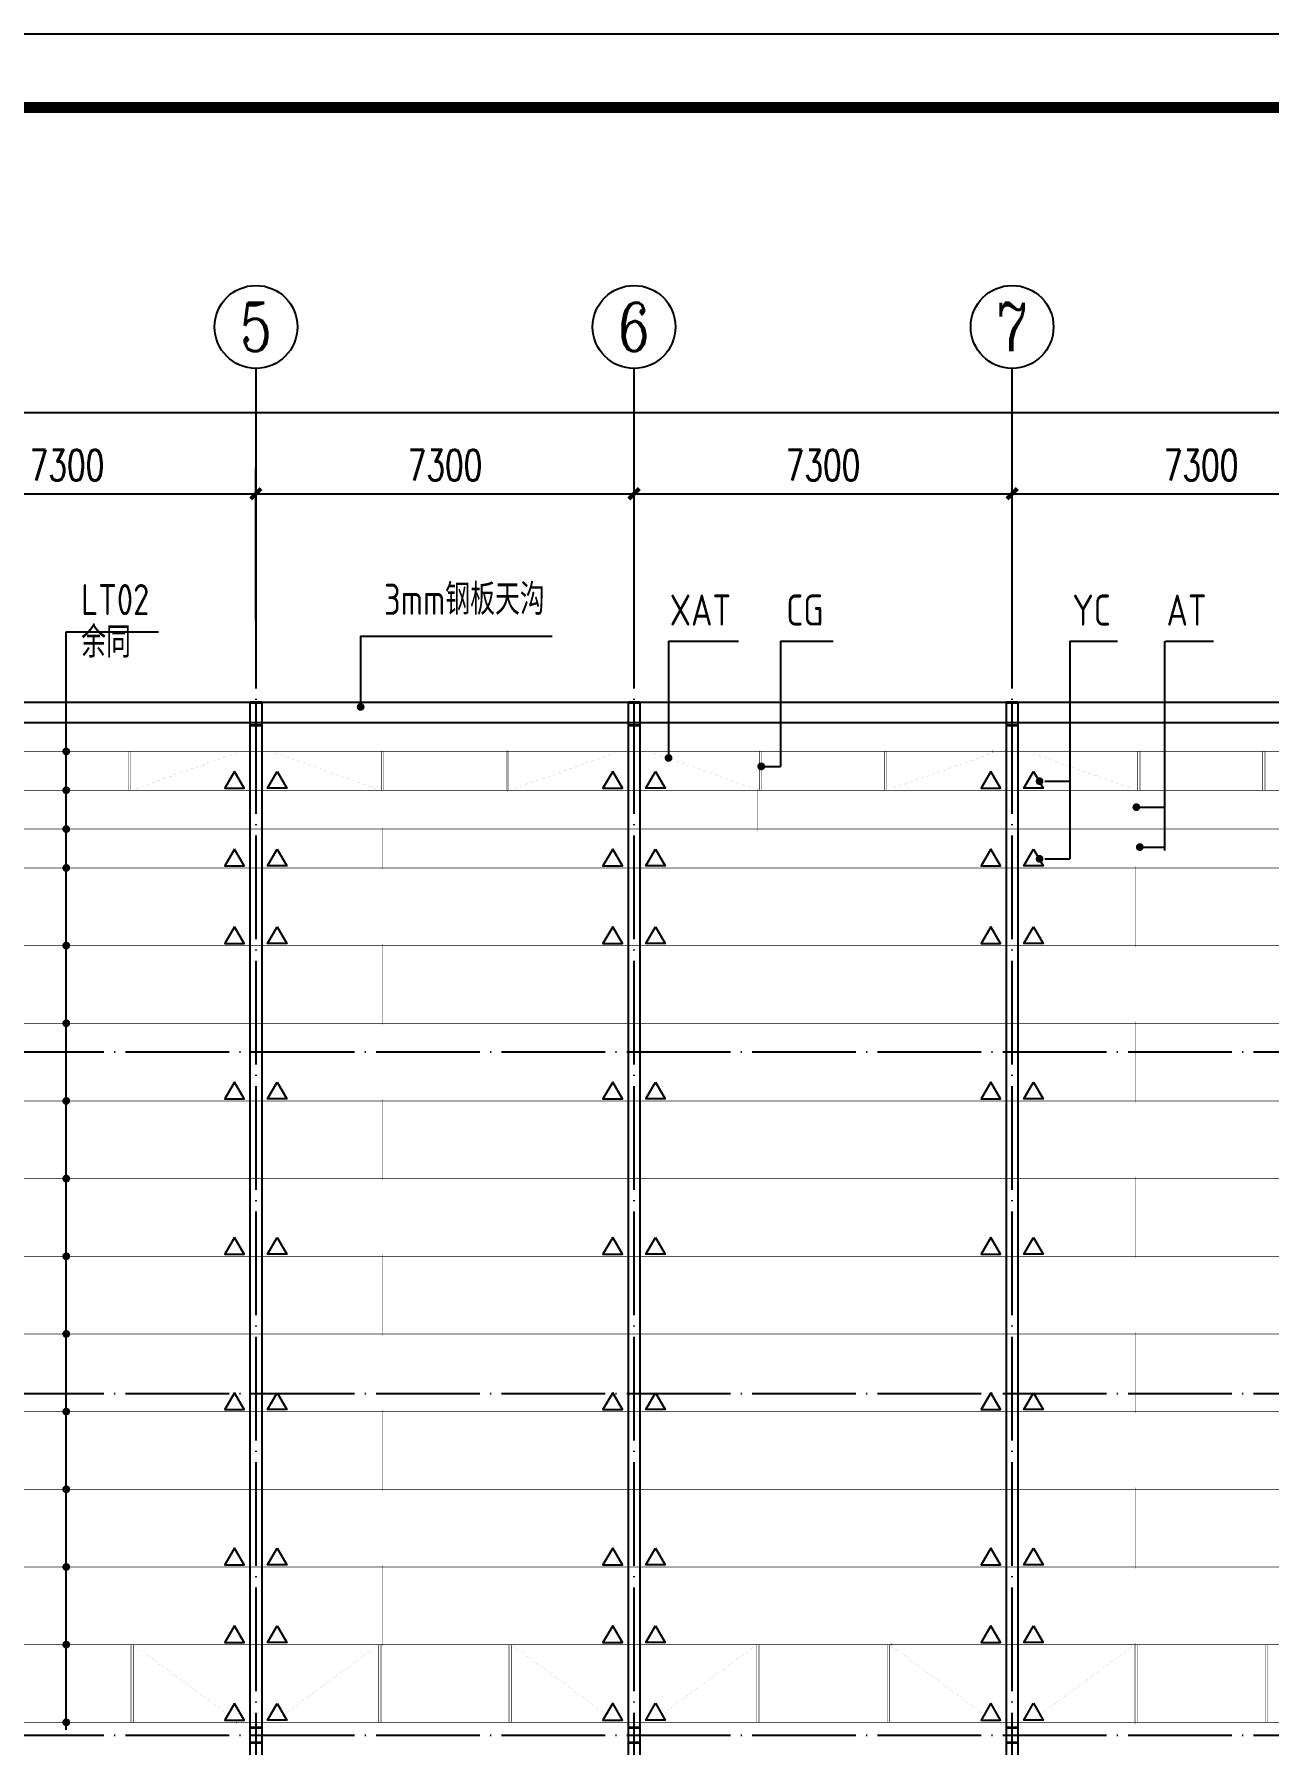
# Model space of a CAD drawing. Extents: x -89996 to 1006241, y -2176 to 440573.
# Drawn here: x 436230 to 460069, y 48788 to 81824 of the extents above; entities that cross this region are included whole.
import ezdxf
from ezdxf.enums import TextEntityAlignment as Align

# ---------------------------------------------------------------- set-up
doc = ezdxf.new("R2010")
doc.units = 0
doc.header["$LTSCALE"] = 1000
doc.header["$MEASUREMENT"] = 0
doc.linetypes.add('DOTE', pattern=[2.42, 2, -0.2, 0.02, -0.2])
doc.layers.add('_0', color=7, linetype='Continuous', lineweight=25)
for name, color, linetype in [('AXIS', 3, 'Continuous'), ('AXIS_TEXT', 7, 'Continuous'), ('DOTE', 1, 'DOTE'), ('GL', 150, 'Continuous'), ('GZ', 50, 'Continuous'), ('LT', 27, 'Continuous'), ('PUB_TITLE', 4, 'Continuous'), ('THIN', 7, 'Continuous'), ('WALL', 9, 'Continuous')]:
    doc.layers.add(name, color=color, linetype=linetype)
doc.styles.add('_TCH_AXIS', font='COMPLEX', dxfattribs={"bigfont": 'GBCBIG'})
doc.styles.add('_TCH_DIM_T3', font='SIMPLEX', dxfattribs={"width": 0.705882, "bigfont": 'GBCBIG'})
doc.styles.add('COMPLEX', font='COMPLEX')
doc.styles.add('TSSD_Norm', font='tssdeng.shx', dxfattribs={"bigfont": 'hztxt.shx'})
doc.dimstyles.new('_TCH_ARCH&&200', dxfattribs={"dimtxt": 595, "dimasz": 200, "dimexe": 500, "dimexo": 600, "dimgap": 252.5, "dimtad": 1, "dimdec": 0, "dimzin": 0, "dimdsep": 46, "dimtxsty": '_TCH_DIM_T3', "dimblk": 'ARCHTICK', "dimcen": 0.09, "dimclrt": 7, "dimazin": 2, "dimtfac": 1, "dimtdec": 0, "dimtix": 1, "dimtmove": 2, "dimatfit": 3, "dimfxl": 0, "dimtolj": 1, "dimtzin": 0, "dimarcsym": 0})
doc.dimstyles.new('TCH-200-1', dxfattribs={"dimtxt": 595, "dimasz": 200, "dimexe": 500, "dimexo": 600, "dimgap": 252.5, "dimtad": 1, "dimdec": 0, "dimzin": 0, "dimdsep": 46, "dimtxsty": '_TCH_DIM_T3', "dimblk": 'ARCHTICK', "dimcen": 0.09, "dimclrd": 3, "dimclre": 3, "dimclrt": 7, "dimazin": 2, "dimtfac": 1, "dimtdec": 0, "dimtix": 1, "dimtmove": 2, "dimatfit": 3, "dimfxl": 0, "dimtolj": 1, "dimtzin": 0, "dimarcsym": 0})

# ---------------------------------------------------------------- blocks, each defined once
blk = doc.blocks.new('_ArchTick')
at = {"color": 0, "linetype": 'ByBlock', "const_width": 0.4}
blk.add_lwpolyline([(-0.5, -0.5), (0.5, 0.5)], dxfattribs=at)
blk = doc.blocks.new('*D749')
at = {"layer": 'Defpoints', "color": 0, "transparency": 16777216}
for p in [(426663, 74511), (505973, 69263), (426663, 69023)]:
    blk.add_point(p, dxfattribs=at)
at = {"layer": 'WALL', "color": 3, "lineweight": -2, "transparency": 16777216}
for p, q in [((426663, 69623), (426663, 75011)), ((505973, 69863), (505973, 75011)), ((505973, 74511), (426663, 74511))]:
    blk.add_line(p, q, dxfattribs=at)
at = {"layer": 'WALL', "color": 3, "lineweight": -2, "transparency": 16777216, "xscale": 200, "yscale": 200, "zscale": 200, "rotation": 180}
blk.add_blockref('_ArchTick', (426663, 74511), dxfattribs=at)
at = {"layer": 'WALL', "color": 3, "lineweight": -2, "transparency": 16777216, "xscale": 200, "yscale": 200, "zscale": 200}
blk.add_blockref('_ArchTick', (505973, 74511), dxfattribs=at)
at = {"layer": 'WALL', "color": 7, "transparency": 16777216, "insert": (466318, 75061), "char_height": 595, "attachment_point": 5, "style": '_TCH_DIM_T3'}
blk.add_mtext('\\A1;79310', dxfattribs=at)
blk = doc.blocks.new('_AXISO')
blk.add_circle((0, 0), 0.5)
at = {"layer": 'AXIS_TEXT', "style": 'COMPLEX', "width": 1.041667}
blk.add_attdef('A', text='', height=0.56, dxfattribs=at).set_placement((-0.25, -0.28), (0.25, -0.28), align=Align.FIT)
blk = doc.blocks.new('*D3061')
at = {"layer": 'AXIS', "color": 0, "lineweight": -2, "transparency": 16777216}
for p, q in [((24597, 49335), (24597, 52285)), ((31897, 49335), (31897, 52285)), ((24597, 51785), (31897, 51785))]:
    blk.add_line(p, q, dxfattribs=at)
at = {"layer": 'Defpoints', "color": 0, "transparency": 16777216}
for p in [(31897, 51785), (24597, 48735), (31897, 48735)]:
    blk.add_point(p, dxfattribs=at)
at = {"layer": 'AXIS', "color": 0, "lineweight": -2, "transparency": 16777216, "xscale": 200, "yscale": 200, "zscale": 200, "rotation": 180}
blk.add_blockref('_ArchTick', (24597, 51785), dxfattribs=at)
at = {"layer": 'AXIS', "color": 0, "lineweight": -2, "transparency": 16777216, "xscale": 200, "yscale": 200, "zscale": 200}
blk.add_blockref('_ArchTick', (31897, 51785), dxfattribs=at)
at = {"layer": 'AXIS', "color": 7, "transparency": 16777216, "insert": (28247, 52335), "char_height": 595, "attachment_point": 5, "style": '_TCH_DIM_T3'}
blk.add_mtext('\\A1;7300', dxfattribs=at)
blk = doc.blocks.new('*D3062')
at = {"layer": 'AXIS', "color": 0, "lineweight": -2, "transparency": 16777216}
for p, q in [((31897, 49335), (31897, 52285)), ((39197, 49335), (39197, 52285)), ((31897, 51785), (39197, 51785))]:
    blk.add_line(p, q, dxfattribs=at)
at = {"layer": 'Defpoints', "color": 0, "transparency": 16777216}
for p in [(39197, 51785), (31897, 48735), (39197, 48735)]:
    blk.add_point(p, dxfattribs=at)
at = {"layer": 'AXIS', "color": 0, "lineweight": -2, "transparency": 16777216, "xscale": 200, "yscale": 200, "zscale": 200, "rotation": 180}
blk.add_blockref('_ArchTick', (31897, 51785), dxfattribs=at)
at = {"layer": 'AXIS', "color": 0, "lineweight": -2, "transparency": 16777216, "xscale": 200, "yscale": 200, "zscale": 200}
blk.add_blockref('_ArchTick', (39197, 51785), dxfattribs=at)
at = {"layer": 'AXIS', "color": 7, "transparency": 16777216, "insert": (35547, 52335), "char_height": 595, "attachment_point": 5, "style": '_TCH_DIM_T3'}
blk.add_mtext('\\A1;7300', dxfattribs=at)
blk = doc.blocks.new('*D3063')
at = {"layer": 'AXIS', "color": 0, "lineweight": -2, "transparency": 16777216}
for p, q in [((39197, 49335), (39197, 52285)), ((46497, 49335), (46497, 52285)), ((39197, 51785), (46497, 51785))]:
    blk.add_line(p, q, dxfattribs=at)
at = {"layer": 'Defpoints', "color": 0, "transparency": 16777216}
for p in [(46497, 51785), (39197, 48735), (46497, 48735)]:
    blk.add_point(p, dxfattribs=at)
at = {"layer": 'AXIS', "color": 0, "lineweight": -2, "transparency": 16777216, "xscale": 200, "yscale": 200, "zscale": 200, "rotation": 180}
blk.add_blockref('_ArchTick', (39197, 51785), dxfattribs=at)
at = {"layer": 'AXIS', "color": 0, "lineweight": -2, "transparency": 16777216, "xscale": 200, "yscale": 200, "zscale": 200}
blk.add_blockref('_ArchTick', (46497, 51785), dxfattribs=at)
at = {"layer": 'AXIS', "color": 7, "transparency": 16777216, "insert": (42847, 52335), "char_height": 595, "attachment_point": 5, "style": '_TCH_DIM_T3'}
blk.add_mtext('\\A1;7300', dxfattribs=at)
blk = doc.blocks.new('*D3064')
at = {"layer": 'AXIS', "color": 0, "lineweight": -2, "transparency": 16777216}
for p, q in [((46497, 49335), (46497, 52285)), ((53797, 49335), (53797, 52285)), ((46497, 51785), (53797, 51785))]:
    blk.add_line(p, q, dxfattribs=at)
at = {"layer": 'Defpoints', "color": 0, "transparency": 16777216}
for p in [(53797, 51785), (46497, 48735), (53797, 48735)]:
    blk.add_point(p, dxfattribs=at)
at = {"layer": 'AXIS', "color": 0, "lineweight": -2, "transparency": 16777216, "xscale": 200, "yscale": 200, "zscale": 200, "rotation": 180}
blk.add_blockref('_ArchTick', (46497, 51785), dxfattribs=at)
at = {"layer": 'AXIS', "color": 0, "lineweight": -2, "transparency": 16777216, "xscale": 200, "yscale": 200, "zscale": 200}
blk.add_blockref('_ArchTick', (53797, 51785), dxfattribs=at)
at = {"layer": 'AXIS', "color": 7, "transparency": 16777216, "insert": (50147, 52335), "char_height": 595, "attachment_point": 5, "style": '_TCH_DIM_T3'}
blk.add_mtext('\\A1;7300', dxfattribs=at)
blk = doc.blocks.new('A$C39280D4C')
at = {"layer": 'AXIS'}
for p, q in [((31897.4, 48734.6), (31897.4, 54206)), ((39197.4, 48734.6), (39197.4, 54206)), ((46497.4, 48734.6), (46497.4, 54206))]:
    blk.add_line(p, q, dxfattribs=at)
at = {"layer": 'DOTE'}
for p, q in [((31897.4, 6881), (31897.4, 48734.6)), ((39197.4, 6881), (39197.4, 48734.6)), ((46497.4, 6881), (46497.4, 48734.6)), ((7597.4, 47757.8), (98597.4, 47757.8)), ((7597.4, 41007.8), (98597.4, 41007.8)), ((7597.4, 34407.8), (98597.4, 34407.8)), ((7597.4, 27807.8), (98597.4, 27807.8))]:
    blk.add_line(p, q, dxfattribs=at)
at = {"layer": 'GZ'}
for points in [[(32007.4, 47757.8), (31787.4, 47757.8), (31787.4, 47747.8), (31890.6, 47747.8), (31894.4, 47742.8), (31894.4, 47322.4), (31890.6, 47317.8), (31787.4, 47317.8), (31787.4, 47307.8), (32007.4, 47307.8), (32007.4, 47317.8), (31904.4, 47317.8), (31900.4, 47322.3), (31900.4, 47742.8), (31904.4, 47747.8), (32007.4, 47747.8), (32007.4, 47757.8)], [(39307.4, 47757.8), (39087.4, 47757.8), (39087.4, 47747.8), (39190.6, 47747.8), (39194.4, 47742.8), (39194.4, 47322.4), (39190.6, 47317.8), (39087.4, 47317.8), (39087.4, 47307.8), (39307.4, 47307.8), (39307.4, 47317.8), (39204.4, 47317.8), (39200.4, 47322.3), (39200.4, 47742.8), (39204.4, 47747.8), (39307.4, 47747.8), (39307.4, 47757.8)], [(46607.4, 47757.8), (46387.4, 47757.8), (46387.4, 47747.8), (46490.6, 47747.8), (46494.4, 47742.8), (46494.4, 47322.4), (46490.6, 47317.8), (46387.4, 47317.8), (46387.4, 47307.8), (46607.4, 47307.8), (46607.4, 47317.8), (46504.4, 47317.8), (46500.4, 47322.3), (46500.4, 47742.8), (46504.4, 47747.8), (46607.4, 47747.8), (46607.4, 47757.8)], [(32007.4, 27958.1), (31787.4, 27958.1), (31787.4, 27948.1), (31890.6, 27948.1), (31894.4, 27943.1), (31894.4, 27672.7), (31890.6, 27668.1), (31787.4, 27668.1), (31787.4, 27658.1), (32007.4, 27658.1), (32007.4, 27668.1), (31904.4, 27668.1), (31900.4, 27672.5), (31900.4, 27943.1), (31904.4, 27948.1), (32007.4, 27948.1), (32007.4, 27958.1)], [(39307.4, 27958.1), (39087.4, 27958.1), (39087.4, 27948.1), (39190.6, 27948.1), (39194.4, 27943.1), (39194.4, 27672.7), (39190.6, 27668.1), (39087.4, 27668.1), (39087.4, 27658.1), (39307.4, 27658.1), (39307.4, 27668.1), (39204.4, 27668.1), (39200.4, 27672.5), (39200.4, 27943.1), (39204.4, 27948.1), (39307.4, 27948.1), (39307.4, 27958.1)], [(46607.4, 27958.1), (46387.4, 27958.1), (46387.4, 27948.1), (46490.6, 27948.1), (46494.4, 27943.1), (46494.4, 27672.7), (46490.6, 27668.1), (46387.4, 27668.1), (46387.4, 27658.1), (46607.4, 27658.1), (46607.4, 27668.1), (46504.4, 27668.1), (46500.4, 27672.5), (46500.4, 27943.1), (46504.4, 27948.1), (46607.4, 27948.1), (46607.4, 27958.1)]]:
    blk.add_lwpolyline(points, close=True, dxfattribs=at)
at = {"layer": 'AXIS'}
ref = blk.add_blockref('_AXISO', (31897.4, 55006), dxfattribs=dict(at, xscale=1600, yscale=1600, zscale=1600))
ref.add_attrib('A', '5', dxfattribs={"layer": 'AXIS_TEXT', "height": 931.9, "style": '_TCH_AXIS'}).set_placement((31586.8, 54540), (32208.1, 54540), align=Align.FIT)
ref = blk.add_blockref('_AXISO', (39197.4, 55006), dxfattribs=dict(at, xscale=1600, yscale=1600, zscale=1600))
ref.add_attrib('A', '6', dxfattribs={"layer": 'AXIS_TEXT', "height": 931.9, "style": '_TCH_AXIS'}).set_placement((38886.8, 54540), (39508.1, 54540), align=Align.FIT)
ref = blk.add_blockref('_AXISO', (46497.4, 55006), dxfattribs=dict(at, xscale=1600, yscale=1600, zscale=1600))
ref.add_attrib('A', '7', dxfattribs={"layer": 'AXIS_TEXT', "height": 931.9, "style": '_TCH_AXIS'}).set_placement((46186.8, 54540), (46808.1, 54540), align=Align.FIT)
for p1, p2, picture, middle in [((24597.4, 48734.6), (31897.4, 48734.6), '*D3061', (28247.4, 52334.6)), ((31897.4, 48734.6), (39197.4, 48734.6), '*D3062', (35547.4, 52334.6)), ((39197.4, 48734.6), (46497.4, 48734.6), '*D3063', (42847.4, 52334.6)), ((46497.4, 48734.6), (53797.4, 48734.6), '*D3064', (50147.4, 52334.6))]:
    dim = blk.add_aligned_dim(p1=p1, p2=p2, distance=3050, dimstyle='_TCH_ARCH&&200', dxfattribs=at)
    dim.commit()
    dim.dimension.update_dxf_attribs({"geometry": picture, "text_midpoint": middle})

msp = doc.modelspace()

# ---------------------------------------------------------------- linework, layer by layer
at = {"layer": '_0', "color": 1, "const_width": 75}
for points in [[(442496.08, 68831.85, 1), (442571.08, 68831.85, 1)], [(436811.7, 67972.7, 1), (436886.7, 67972.7, 1)], [(448441.26, 67846.75, 1), (448516.26, 67846.75, 1)], [(450231.63, 67683.68, 1), (450306.63, 67683.68, 1)], [(455606.36, 67397.07, 1), (455681.36, 67397.07, 1)], [(436811.7, 67222.7, 1), (436886.7, 67222.7, 1)], [(457474.67, 66896.36, 1), (457549.67, 66896.36, 1)], [(436811.7, 66472.71, 1), (436886.7, 66472.71, 1)], [(457539.93, 66125.1, 1), (457614.93, 66125.1, 1)], [(436811.7, 65722.7, 1), (436886.7, 65722.7, 1)], [(455606.36, 65897.07, 1), (455681.36, 65897.07, 1)], [(436811.71, 64222.69, 1), (436886.71, 64222.69, 1)], [(436811.71, 62722.7, 1), (436886.71, 62722.7, 1)], [(436811.71, 61222.69, 1), (436886.71, 61222.69, 1)], [(436811.71, 59722.69, 1), (436886.71, 59722.69, 1)], [(436811.71, 58222.69, 1), (436886.71, 58222.69, 1)], [(436811.71, 56722.69, 1), (436886.71, 56722.69, 1)], [(436811.71, 55222.69, 1), (436886.71, 55222.69, 1)], [(436811.71, 53722.69, 1), (436886.71, 53722.69, 1)], [(436811.71, 52222.7, 1), (436886.71, 52222.7, 1)], [(436811.72, 50722.69, 1), (436886.72, 50722.69, 1)], [(436811.72, 49222.69, 1), (436886.72, 49222.69, 1)]]:
    msp.add_lwpolyline(points, format="xyb", close=True, dxfattribs=at)
at = {"layer": 'AXIS', "linetype": 'ByBlock'}
for p, q in [((436849.2, 70281.29), (438629.85, 70281.29)), ((436849.2, 49079.82), (436849.2, 70281.29)), ((442533.58, 70198.53), (446231.37, 70198.53)), ((448478.76, 70104.93), (449829.96, 70104.93)), ((450641.53, 70104.93), (451657.79, 70104.93)), ((456225.45, 70104.12), (457148.32, 70104.12)), ((458075.92, 70104.12), (458998.79, 70104.12))]:
    msp.add_line(p, q, dxfattribs=at)
at = {"layer": 'AXIS'}
for p, q in [((442533.58, 70198.53), (442533.58, 68831.85)), ((448478.76, 70104.93), (448478.76, 67846.75)), ((450641.53, 70104.93), (450641.53, 67683.68)), ((456225.45, 70104.12), (456225.45, 65897.07)), ((458058.59, 70103.71), (458058.59, 66060.96)), ((450294.13, 67682.56), (450641.53, 67683.68)), ((455746.88, 67397.07), (456225.45, 67397.07)), ((457512.17, 66896.36), (458058.59, 66896.36)), ((457577.43, 66125.1), (458058.59, 66125.1)), ((455746.88, 65897.07), (456225.45, 65897.07))]:
    msp.add_line(p, q, dxfattribs=at)
at = {"layer": 'AXIS', "color": 4, "linetype": 'ByBlock', "ltscale": 0.1}
msp.add_lwpolyline([(427163.21, 68922.58), (505973.21, 68922.58), (505973.21, 68522.58), (427163.21, 68522.58)], close=True, dxfattribs=at)
at = {"layer": 'AXIS', "color": 6, "linetype": 'ByBlock', "const_width": 10}
for points in [[(438094.79, 67222.83), (438044.79, 67222.83), (438044.79, 67972.83), (438094.79, 67972.83)], [(442931.63, 67222.83), (442981.63, 67222.83), (442981.63, 67972.83), (442931.63, 67972.83)], [(445394.79, 67222.83), (445344.79, 67222.83), (445344.79, 67972.83), (445394.79, 67972.83)], [(450231.63, 67222.83), (450281.63, 67222.83), (450281.63, 67972.83), (450231.63, 67972.83)], [(452694.79, 67222.83), (452644.79, 67222.83), (452644.79, 67972.83), (452694.79, 67972.83)], [(457531.63, 67222.83), (457581.63, 67222.83), (457581.63, 67972.83), (457531.63, 67972.83)], [(459994.79, 67222.83), (459944.79, 67222.83), (459944.79, 67972.83), (459994.79, 67972.83)], [(438149.57, 50722.67), (438099.57, 50722.67), (438099.57, 49222.67), (438149.57, 49222.67)], [(442876.85, 50722.67), (442926.85, 50722.67), (442926.85, 49222.67), (442876.85, 49222.67)], [(445449.57, 50722.67), (445399.57, 50722.67), (445399.57, 49222.67), (445449.57, 49222.67)], [(450176.85, 50722.67), (450226.85, 50722.67), (450226.85, 49222.67), (450176.85, 49222.67)], [(452749.57, 50722.67), (452699.57, 50722.67), (452699.57, 49222.67), (452749.57, 49222.67)], [(457476.85, 50722.67), (457526.85, 50722.67), (457526.85, 49222.67), (457476.85, 49222.67)], [(460049.57, 50722.67), (459999.57, 50722.67), (459999.57, 49222.67), (460049.57, 49222.67)]]:
    msp.add_lwpolyline(points, close=True, dxfattribs=at)
at = {"layer": 'AXIS', "color": 3, "linetype": 'ByBlock', "const_width": 1}
for points in [[(438069.79, 68002.82), (438069.79, 67942.82), (438069.79, 67252.83), (438069.79, 67192.83)], [(440141.29, 68002.89), (440141.29, 67942.89), (438189.81, 67252.89), (438189.81, 67192.89)], [(440885.13, 68002.89), (440885.13, 67942.89), (442836.61, 67252.89), (442836.61, 67192.89)], [(442956.63, 68002.82), (442956.63, 67942.82), (442956.63, 67252.83), (442956.63, 67192.83)], [(445369.79, 68002.82), (445369.79, 67942.82), (445369.79, 67252.83), (445369.79, 67192.83)], [(447441.29, 68002.89), (447441.29, 67942.89), (445489.81, 67252.89), (445489.81, 67192.89)], [(448185.13, 68002.89), (448185.13, 67942.89), (450136.61, 67252.89), (450136.61, 67192.89)], [(450256.63, 68002.82), (450256.63, 67942.82), (450256.63, 67252.83), (450256.63, 67192.83)], [(452669.79, 68002.82), (452669.79, 67942.82), (452669.79, 67252.83), (452669.79, 67192.83)], [(454741.29, 68002.89), (454741.29, 67942.89), (452789.81, 67252.89), (452789.81, 67192.89)], [(455485.13, 68002.89), (455485.13, 67942.89), (457436.61, 67252.89), (457436.61, 67192.89)], [(457556.63, 68002.82), (457556.63, 67942.82), (457556.63, 67252.83), (457556.63, 67192.83)], [(459969.79, 68002.82), (459969.79, 67942.82), (459969.79, 67252.83), (459969.79, 67192.83)], [(438129.81, 66442.89), (438129.81, 66502.89), (438129.81, 67192.89), (438129.81, 67252.89)], [(442896.61, 66442.89), (442896.61, 66502.89), (442896.61, 67192.89), (442896.61, 67252.89)], [(445429.81, 66442.89), (445429.81, 66502.89), (445429.81, 67192.89), (445429.81, 67252.89)], [(450196.61, 66442.89), (450196.61, 66502.89), (450196.61, 67192.89), (450196.61, 67252.89)], [(452729.81, 66442.89), (452729.81, 66502.89), (452729.81, 67192.89), (452729.81, 67252.89)], [(457496.61, 66442.89), (457496.61, 66502.89), (457496.61, 67192.89), (457496.61, 67252.89)], [(460029.81, 66442.89), (460029.81, 66502.89), (460029.81, 67192.89), (460029.81, 67252.89)], [(438064.55, 65692.91), (438064.55, 65752.91), (438064.55, 66442.9), (438064.55, 66502.9)], [(442961.88, 65692.91), (442961.88, 65752.91), (442961.88, 66442.9), (442961.88, 66502.9)], [(445364.55, 65692.91), (445364.55, 65752.91), (445364.55, 66442.9), (445364.55, 66502.9)], [(450261.88, 65692.91), (450261.88, 65752.91), (450261.88, 66442.9), (450261.88, 66502.9)], [(452664.55, 65692.91), (452664.55, 65752.91), (452664.55, 66442.9), (452664.55, 66502.9)], [(457561.88, 65692.91), (457561.88, 65752.91), (457561.88, 66442.9), (457561.88, 66502.9)], [(459964.55, 65692.91), (459964.55, 65752.91), (459964.55, 66442.9), (459964.55, 66502.9)], [(438124.56, 64192.9), (438124.56, 64252.9), (438124.56, 65692.9), (438124.56, 65752.9)], [(442901.86, 64192.9), (442901.86, 64252.9), (442901.86, 65692.9), (442901.86, 65752.9)], [(445424.56, 64192.9), (445424.56, 64252.9), (445424.56, 65692.9), (445424.56, 65752.9)], [(450201.86, 64192.9), (450201.86, 64252.9), (450201.86, 65692.9), (450201.86, 65752.9)], [(452724.56, 64192.9), (452724.56, 64252.9), (452724.56, 65692.9), (452724.56, 65752.9)], [(457501.86, 64192.9), (457501.86, 64252.9), (457501.86, 65692.9), (457501.86, 65752.9)], [(460024.56, 64192.9), (460024.56, 64252.9), (460024.56, 65692.9), (460024.56, 65752.9)], [(438064.54, 62692.9), (438064.54, 62752.9), (438064.54, 64192.9), (438064.54, 64252.9)], [(442961.88, 62692.9), (442961.88, 62752.9), (442961.88, 64192.9), (442961.88, 64252.9)], [(445364.54, 62692.9), (445364.54, 62752.9), (445364.54, 64192.9), (445364.54, 64252.9)], [(450261.88, 62692.9), (450261.88, 62752.9), (450261.88, 64192.9), (450261.88, 64252.9)], [(452664.54, 62692.9), (452664.54, 62752.9), (452664.54, 64192.9), (452664.54, 64252.9)], [(457561.88, 62692.9), (457561.88, 62752.9), (457561.88, 64192.9), (457561.88, 64252.9)], [(459964.54, 62692.9), (459964.54, 62752.9), (459964.54, 64192.9), (459964.54, 64252.9)], [(438124.56, 61192.9), (438124.56, 61252.9), (438124.56, 62692.9), (438124.56, 62752.9)], [(442901.86, 61192.9), (442901.86, 61252.9), (442901.86, 62692.9), (442901.86, 62752.9)], [(445424.56, 61192.9), (445424.56, 61252.9), (445424.56, 62692.9), (445424.56, 62752.9)], [(450201.86, 61192.9), (450201.86, 61252.9), (450201.86, 62692.9), (450201.86, 62752.9)], [(452724.56, 61192.9), (452724.56, 61252.9), (452724.56, 62692.9), (452724.56, 62752.9)], [(457501.86, 61192.9), (457501.86, 61252.9), (457501.86, 62692.9), (457501.86, 62752.9)], [(460024.56, 61192.9), (460024.56, 61252.9), (460024.56, 62692.9), (460024.56, 62752.9)], [(438064.58, 59692.9), (438064.58, 59752.9), (438064.58, 61192.9), (438064.58, 61252.9)], [(442961.84, 59692.9), (442961.84, 59752.9), (442961.84, 61192.9), (442961.84, 61252.9)], [(445364.58, 59692.9), (445364.58, 59752.9), (445364.58, 61192.9), (445364.58, 61252.9)], [(450261.84, 59692.9), (450261.84, 59752.9), (450261.84, 61192.9), (450261.84, 61252.9)], [(452664.58, 59692.9), (452664.58, 59752.9), (452664.58, 61192.9), (452664.58, 61252.9)], [(457561.84, 59692.9), (457561.84, 59752.9), (457561.84, 61192.9), (457561.84, 61252.9)], [(459964.58, 59692.9), (459964.58, 59752.9), (459964.58, 61192.9), (459964.58, 61252.9)], [(438124.58, 58192.89), (438124.58, 58252.89), (438124.58, 59692.89), (438124.58, 59752.89)], [(442901.85, 58192.89), (442901.85, 58252.89), (442901.85, 59692.89), (442901.85, 59752.89)], [(445424.58, 58192.89), (445424.58, 58252.89), (445424.58, 59692.89), (445424.58, 59752.89)], [(450201.85, 58192.89), (450201.85, 58252.89), (450201.85, 59692.89), (450201.85, 59752.89)], [(452724.58, 58192.89), (452724.58, 58252.89), (452724.58, 59692.89), (452724.58, 59752.89)], [(457501.85, 58192.89), (457501.85, 58252.89), (457501.85, 59692.89), (457501.85, 59752.89)], [(460024.58, 58192.89), (460024.58, 58252.89), (460024.58, 59692.89), (460024.58, 59752.89)], [(438064.58, 56692.89), (438064.58, 56752.89), (438064.58, 58192.89), (438064.58, 58252.89)], [(442961.85, 56692.89), (442961.85, 56752.89), (442961.85, 58192.89), (442961.85, 58252.89)], [(445364.58, 56692.89), (445364.58, 56752.89), (445364.58, 58192.89), (445364.58, 58252.89)], [(450261.85, 56692.89), (450261.85, 56752.89), (450261.85, 58192.89), (450261.85, 58252.89)], [(452664.58, 56692.89), (452664.58, 56752.89), (452664.58, 58192.89), (452664.58, 58252.89)], [(457561.85, 56692.89), (457561.85, 56752.89), (457561.85, 58192.89), (457561.85, 58252.89)], [(459964.58, 56692.89), (459964.58, 56752.89), (459964.58, 58192.89), (459964.58, 58252.89)], [(438124.58, 55192.89), (438124.58, 55252.89), (438124.58, 56692.89), (438124.58, 56752.89)], [(442901.85, 55192.89), (442901.85, 55252.89), (442901.85, 56692.89), (442901.85, 56752.89)], [(445424.58, 55192.89), (445424.58, 55252.89), (445424.58, 56692.89), (445424.58, 56752.89)], [(450201.85, 55192.89), (450201.85, 55252.89), (450201.85, 56692.89), (450201.85, 56752.89)], [(452724.58, 55192.89), (452724.58, 55252.89), (452724.58, 56692.89), (452724.58, 56752.89)], [(457501.85, 55192.89), (457501.85, 55252.89), (457501.85, 56692.89), (457501.85, 56752.89)], [(460024.58, 55192.89), (460024.58, 55252.89), (460024.58, 56692.89), (460024.58, 56752.89)], [(438064.54, 53692.9), (438064.54, 53752.9), (438064.54, 55192.9), (438064.54, 55252.9)], [(442961.89, 53692.9), (442961.89, 53752.9), (442961.89, 55192.9), (442961.89, 55252.9)], [(445364.54, 53692.9), (445364.54, 53752.9), (445364.54, 55192.9), (445364.54, 55252.9)], [(450261.89, 53692.9), (450261.89, 53752.9), (450261.89, 55192.9), (450261.89, 55252.9)], [(452664.54, 53692.9), (452664.54, 53752.9), (452664.54, 55192.9), (452664.54, 55252.9)], [(457561.89, 53692.9), (457561.89, 53752.9), (457561.89, 55192.9), (457561.89, 55252.9)], [(459964.54, 53692.9), (459964.54, 53752.9), (459964.54, 55192.9), (459964.54, 55252.9)], [(438124.56, 52192.9), (438124.56, 52252.9), (438124.56, 53692.9), (438124.56, 53752.9)], [(442901.87, 52192.9), (442901.87, 52252.9), (442901.86, 53692.9), (442901.86, 53752.9)], [(445424.56, 52192.9), (445424.56, 52252.9), (445424.56, 53692.9), (445424.56, 53752.9)], [(450201.87, 52192.9), (450201.87, 52252.9), (450201.86, 53692.9), (450201.86, 53752.9)], [(452724.56, 52192.9), (452724.56, 52252.9), (452724.56, 53692.9), (452724.56, 53752.9)], [(457501.87, 52192.9), (457501.87, 52252.9), (457501.86, 53692.9), (457501.86, 53752.9)], [(460024.56, 52192.9), (460024.56, 52252.9), (460024.56, 53692.9), (460024.56, 53752.9)], [(438064.58, 50692.9), (438064.58, 50752.9), (438064.58, 52192.9), (438064.58, 52252.9)], [(442961.84, 50692.9), (442961.84, 50752.9), (442961.84, 52192.9), (442961.84, 52252.9)], [(445364.58, 50692.9), (445364.58, 50752.9), (445364.58, 52192.9), (445364.58, 52252.9)], [(450261.84, 50692.9), (450261.84, 50752.9), (450261.84, 52192.9), (450261.84, 52252.9)], [(452664.58, 50692.9), (452664.58, 50752.9), (452664.58, 52192.9), (452664.58, 52252.9)], [(457561.84, 50692.9), (457561.84, 50752.9), (457561.84, 52192.9), (457561.84, 52252.9)], [(459964.58, 50692.9), (459964.58, 50752.9), (459964.58, 52192.9), (459964.58, 52252.9)], [(438124.57, 49192.67), (438124.57, 49252.67), (438124.57, 50692.67), (438124.57, 50752.67)], [(440136.05, 49192.67), (440136.05, 49252.67), (438184.57, 50692.67), (438184.57, 50752.67)], [(440890.37, 49192.67), (440890.37, 49252.67), (442841.85, 50692.67), (442841.85, 50752.67)], [(442901.85, 49192.67), (442901.85, 49252.67), (442901.85, 50692.67), (442901.85, 50752.67)], [(445424.57, 49192.67), (445424.57, 49252.67), (445424.57, 50692.67), (445424.57, 50752.67)], [(447436.05, 49192.67), (447436.05, 49252.67), (445484.57, 50692.67), (445484.57, 50752.67)], [(448190.37, 49192.67), (448190.37, 49252.67), (450141.85, 50692.67), (450141.85, 50752.67)], [(450201.85, 49192.67), (450201.85, 49252.67), (450201.85, 50692.67), (450201.85, 50752.67)], [(452724.57, 49192.67), (452724.57, 49252.67), (452724.57, 50692.67), (452724.57, 50752.67)], [(454736.05, 49192.67), (454736.05, 49252.67), (452784.57, 50692.67), (452784.57, 50752.67)], [(455490.37, 49192.67), (455490.37, 49252.67), (457441.85, 50692.67), (457441.85, 50752.67)], [(457501.85, 49192.67), (457501.85, 49252.67), (457501.85, 50692.67), (457501.85, 50752.67)], [(460024.57, 49192.67), (460024.57, 49252.67), (460024.57, 50692.67), (460024.57, 50752.67)]]:
    msp.add_lwpolyline(points, dxfattribs=at)
at = {"layer": 'AXIS', "color": 6, "linetype": 'ByBlock'}
for points in [[(440095.94, 67585.99), (439908.76, 67261.79), (440283.12, 67261.79)], [(440923.15, 67585.99), (441110.32, 67261.79), (440735.97, 67261.79)], [(447400.35, 67585.99), (447213.17, 67261.79), (447587.52, 67261.79)], [(448227.55, 67585.99), (448414.73, 67261.79), (448040.37, 67261.79)], [(454700.35, 67585.99), (454513.17, 67261.79), (454887.52, 67261.79)], [(455527.55, 67585.99), (455714.73, 67261.79), (455340.37, 67261.79)], [(440095.94, 66085.99), (439908.76, 65761.79), (440283.12, 65761.79)], [(440923.15, 66085.99), (441110.33, 65761.79), (440735.97, 65761.79)], [(447400.35, 66085.99), (447213.17, 65761.79), (447587.52, 65761.79)], [(448227.55, 66085.99), (448414.73, 65761.79), (448040.37, 65761.79)], [(454700.35, 66085.99), (454513.17, 65761.79), (454887.52, 65761.79)], [(455527.55, 66085.99), (455714.73, 65761.79), (455340.37, 65761.79)], [(440095.94, 64585.96), (439908.76, 64261.76), (440283.12, 64261.76)], [(440923.15, 64585.96), (441110.33, 64261.76), (440735.97, 64261.76)], [(447400.35, 64585.96), (447213.17, 64261.76), (447587.53, 64261.76)], [(448227.55, 64585.96), (448414.73, 64261.76), (448040.37, 64261.76)], [(454700.35, 64585.96), (454513.17, 64261.76), (454887.53, 64261.76)], [(455527.55, 64585.96), (455714.73, 64261.76), (455340.37, 64261.76)], [(440095.94, 61585.96), (439908.77, 61261.76), (440283.12, 61261.76)], [(440923.15, 61585.96), (441110.33, 61261.76), (440735.97, 61261.76)], [(447400.35, 61585.96), (447213.17, 61261.76), (447587.53, 61261.76)], [(448227.55, 61585.96), (448414.73, 61261.76), (448040.37, 61261.76)], [(454700.35, 61585.96), (454513.17, 61261.76), (454887.53, 61261.76)], [(455527.55, 61585.96), (455714.73, 61261.76), (455340.37, 61261.76)], [(440095.95, 58585.96), (439908.77, 58261.76), (440283.12, 58261.76)], [(440923.15, 58585.96), (441110.33, 58261.76), (440735.97, 58261.76)], [(447400.35, 58585.96), (447213.17, 58261.76), (447587.53, 58261.76)], [(448227.55, 58585.96), (448414.73, 58261.76), (448040.38, 58261.76)], [(454700.35, 58585.96), (454513.17, 58261.76), (454887.53, 58261.76)], [(455527.55, 58585.96), (455714.73, 58261.76), (455340.38, 58261.76)], [(440095.95, 55585.96), (439908.77, 55261.76), (440283.13, 55261.76)], [(440923.15, 55585.96), (441110.33, 55261.76), (440735.97, 55261.76)], [(447400.35, 55585.96), (447213.17, 55261.76), (447587.53, 55261.76)], [(448227.56, 55585.96), (448414.73, 55261.76), (448040.38, 55261.76)], [(454700.35, 55585.96), (454513.17, 55261.76), (454887.53, 55261.76)], [(455527.56, 55585.96), (455714.73, 55261.76), (455340.38, 55261.76)], [(440095.95, 52585.96), (439908.77, 52261.76), (440283.13, 52261.76)], [(440923.15, 52585.96), (441110.33, 52261.76), (440735.97, 52261.76)], [(447400.35, 52585.96), (447213.17, 52261.76), (447587.53, 52261.76)], [(448227.56, 52585.96), (448414.73, 52261.76), (448040.38, 52261.76)], [(454700.35, 52585.96), (454513.17, 52261.76), (454887.53, 52261.76)], [(455527.56, 52585.96), (455714.73, 52261.76), (455340.38, 52261.76)], [(440095.95, 51085.96), (439908.77, 50761.76), (440283.13, 50761.76)], [(440923.15, 51085.96), (441110.33, 50761.76), (440735.97, 50761.76)], [(447400.35, 51085.96), (447213.17, 50761.76), (447587.53, 50761.76)], [(448227.56, 51085.96), (448414.74, 50761.76), (448040.38, 50761.76)], [(454700.35, 51085.96), (454513.17, 50761.76), (454887.53, 50761.76)], [(455527.56, 51085.96), (455714.74, 50761.76), (455340.38, 50761.76)], [(440095.95, 49585.97), (439908.77, 49261.77), (440283.13, 49261.77)], [(440923.15, 49585.97), (441110.33, 49261.77), (440735.97, 49261.77)], [(447400.35, 49591.04), (447213.18, 49266.83), (447587.53, 49266.83)], [(448227.56, 49591.04), (448414.74, 49266.83), (448040.38, 49266.83)], [(454700.35, 49591.04), (454513.18, 49266.83), (454887.53, 49266.83)], [(455527.56, 49591.04), (455714.74, 49266.83), (455340.38, 49266.83)]]:
    msp.add_lwpolyline(points, close=True, dxfattribs=at)
at = {"layer": 'GL'}
for points in [[(440403.21, 29312.84), (440403.21, 68922.84), (440623.21, 68922.58), (440623.21, 29312.58)], [(447703.21, 29312.84), (447703.21, 68922.84), (447923.21, 68922.58), (447923.21, 29312.58)], [(455003.21, 29312.84), (455003.21, 68922.84), (455223.21, 68922.58), (455223.21, 29312.58)]]:
    msp.add_lwpolyline(points, close=True, dxfattribs=at)
at = {"layer": 'LT', "linetype": 'ByBlock', "const_width": 10}
for points in [[(427163.21, 67972.69), (506098.93, 67972.73)], [(427163.21, 67222.69), (506098.93, 67222.73)], [(427163.21, 66472.69), (506098.93, 66472.73)], [(427163.21, 65722.69), (506098.93, 65722.73)], [(427163.21, 64222.66), (506098.95, 64222.62)], [(427163.21, 62722.66), (506098.95, 62722.62)], [(427163.21, 61222.66), (506098.95, 61222.62)], [(427163.21, 59722.66), (506098.95, 59722.62)], [(427163.21, 58222.66), (506098.95, 58222.62)], [(427163.21, 56722.66), (506098.95, 56722.62)], [(427163.21, 55222.66), (506098.95, 55222.62)], [(427163.21, 53722.66), (506098.95, 53722.62)], [(427163.21, 52222.66), (506098.95, 52222.62)], [(427163.21, 50722.66), (506098.95, 50722.62)], [(427810.21, 49222.66), (505973.21, 49222.69)]]:
    msp.add_lwpolyline(points, dxfattribs=at)
at = {"layer": 'PUB_TITLE'}
msp.add_lwpolyline([(399293.13, -2176.39), (547893.13, -2176.39), (547893.13, 81823.61), (399293.13, 81823.61)], close=True, dxfattribs=at)
at = {"layer": 'PUB_TITLE', "const_width": 212.12}
msp.add_lwpolyline([(402828.49, -762.25), (402828.49, 80409.47), (546478.99, 80409.47), (546478.99, -762.25)], close=True, dxfattribs=at)

# ---------------------------------------------------------------- block references
msp.add_blockref('A$C39280D4C', (408615.79, 21164.79))

# ---------------------------------------------------------------- texts
at = {"layer": 'THIN', "style": 'TSSD_Norm', "width": 0.8}
for s, p in [('LT02', (438452.27, 70425.06)), ('3mm钢板天沟', (446088.31, 70430.02)), ('XAT', (449686.9, 70222.65)), ('CG', (451469.61, 70222.65)), ('YC', (457017.38, 70221.85)), ('AT', (458867.85, 70221.85)), ('余同', (438097.34, 69605.26))]:
    msp.add_text(s, height=600, dxfattribs=at).set_placement(p, align=Align.BOTTOM_RIGHT)

# ---------------------------------------------------------------- dimensions: what is measured, and where the dimension line sits
at = {"layer": 'WALL'}
dim = msp.add_linear_dim(base=(426663.39, 74511.2), p1=(505973.21, 69262.58), p2=(426663.39, 69022.58), angle=180, dimstyle='TCH-200-1', dxfattribs=at)
dim.commit()
dim.dimension.update_dxf_attribs({"geometry": '*D749', "text_midpoint": (466318.3, 75061.2)})

doc.saveas('drawing.dxf')
